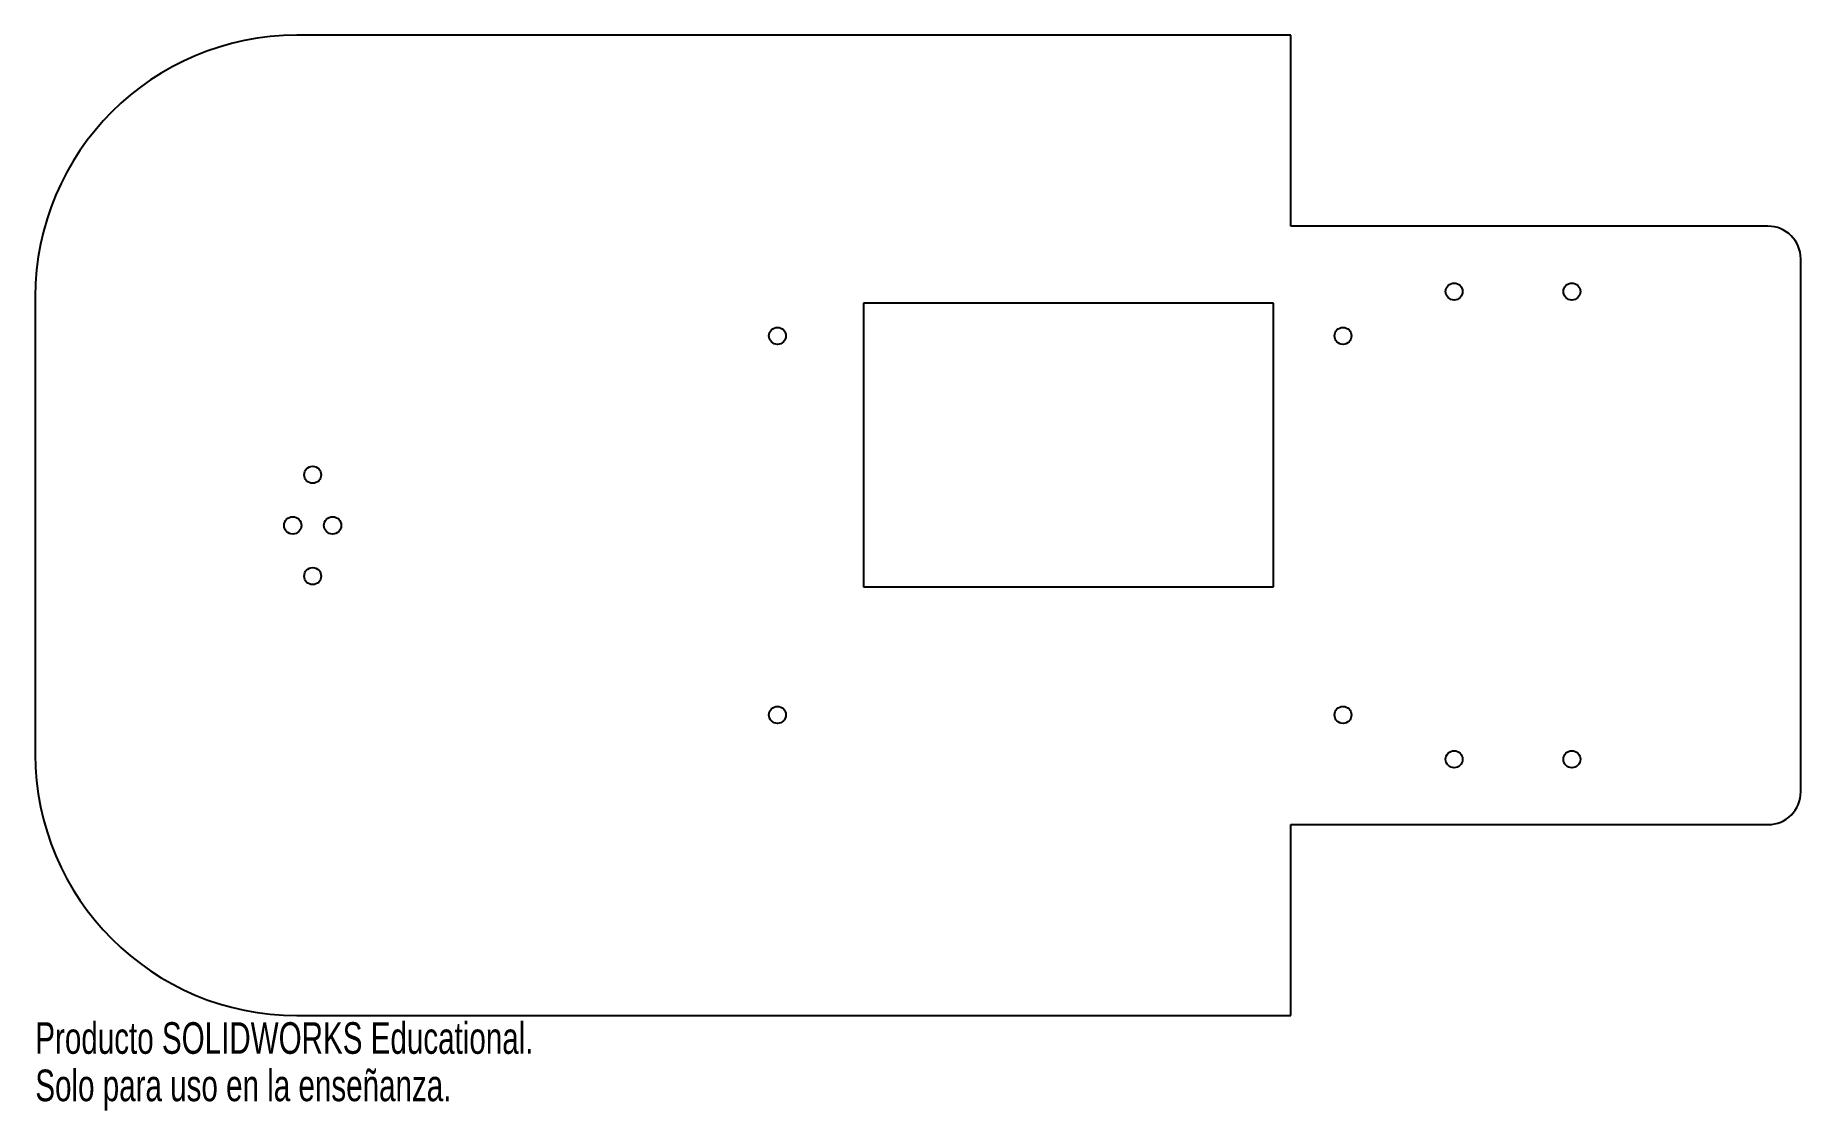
# Model space of a CAD drawing. Header units: millimetres. Extents: x -135 to 135, y -90 to 75.
import ezdxf

# ---------------------------------------------------------------- set-up
doc = ezdxf.new("R2010")
doc.units = ezdxf.units.MM
doc.styles.add('SLDTEXTSTYLE0', font='TXT', dxfattribs={"width": 0.7})

msp = doc.modelspace()

# ---------------------------------------------------------------- linework, layer by layer
at = {"color": 7, "linetype": 'Continuous', "lineweight": 25}
for p, q in [((57, 75), (-95, 75)), ((57, 45.79), (57, 75)), ((130, 45.79), (57, 45.79)), ((135, -40.79), (135, 40.79)), ((-135, 35), (-135, -35)), ((54.35, 34), (-8.35, 34)), ((-8.35, 34), (-8.35, -9.4)), ((54.35, -9.4), (54.35, 34)), ((-8.35, -9.4), (54.35, -9.4)), ((57, -75), (57, -45.79)), ((57, -45.79), (130, -45.79)), ((-95, -75), (57, -75))]:
    msp.add_line(p, q, dxfattribs=at)
for centre, radius in [((82, 35.79), 1.3), ((100, 35.79), 1.3), ((-21.5, 29), 1.3), ((65, 29), 1.3), ((-92.58, 7.75), 1.3), ((-95.63, 0), 1.33), ((-89.53, 0), 1.33), ((-92.58, -7.75), 1.3), ((-21.5, -29), 1.3), ((65, -29), 1.3), ((82, -35.79), 1.3), ((100, -35.79), 1.3)]:
    msp.add_circle(centre, radius, dxfattribs=at)
for centre, radius, start, end in [((-95, 35), 40, 90, 180), ((130, 40.79), 5, 0, 90), ((-95, -35), 40, 180, 270), ((130, -40.79), 5, 270, 0)]:
    msp.add_arc(centre, radius, start, end, dxfattribs=at)

# ---------------------------------------------------------------- texts
at = {"color": 7, "linetype": 'Continuous', "char_height": 4.8336, "attachment_point": 1, "style": 'SLDTEXTSTYLE0'}
for s, insert in [('Producto SOLIDWORKS Educational.', (-135, -76.02)), ('Solo para uso en la enseñanza.', (-135, -83.27))]:
    msp.add_mtext(s, dxfattribs=dict(at, insert=insert))

doc.saveas('drawing.dxf')
